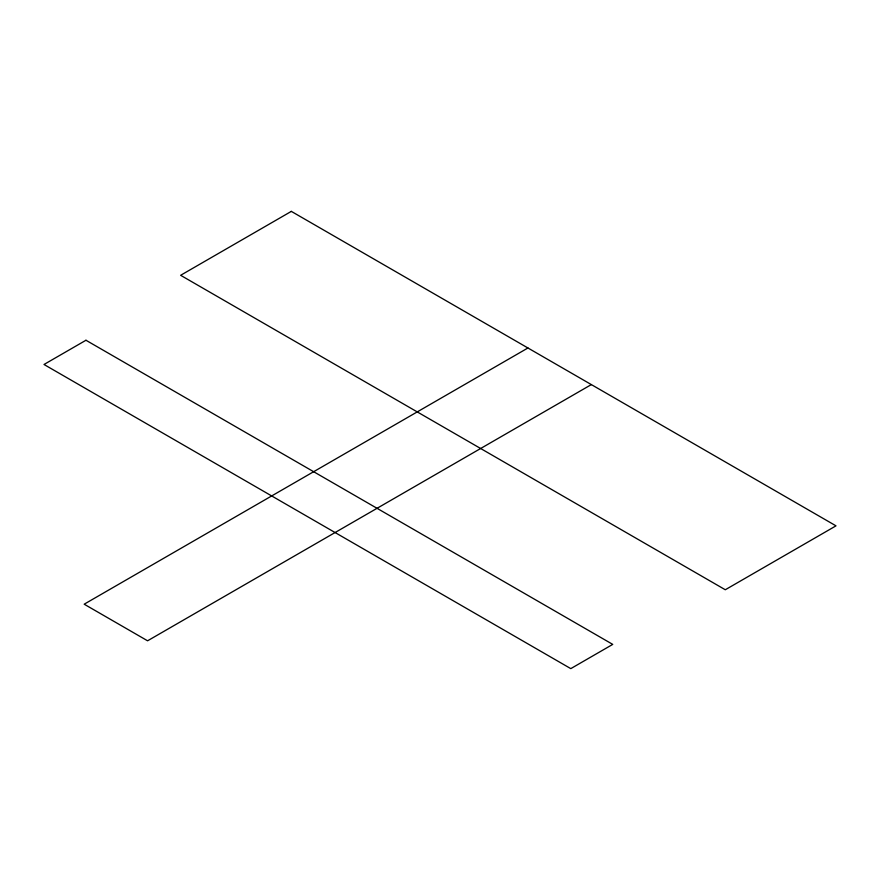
<?xml version="1.0" encoding="UTF-8"?>
<svg xmlns="http://www.w3.org/2000/svg" width="880" height="880" viewBox="0 0 880 880"><rect width="100%" height="100%" fill="white"/><g stroke="black" fill="none" stroke-linecap="round" stroke-linejoin="round"><path stroke-width="1.32" d="M527.945 347.985L84.183 604.197L147.576 640.794L591.338 384.593M291.324 211.376L180.631 275.297L725.296 589.754L836 525.844L291.324 211.376M85.965 340.252L44 364.485L570.79 668.624L612.744 644.391L85.965 340.252"/></g></svg>
